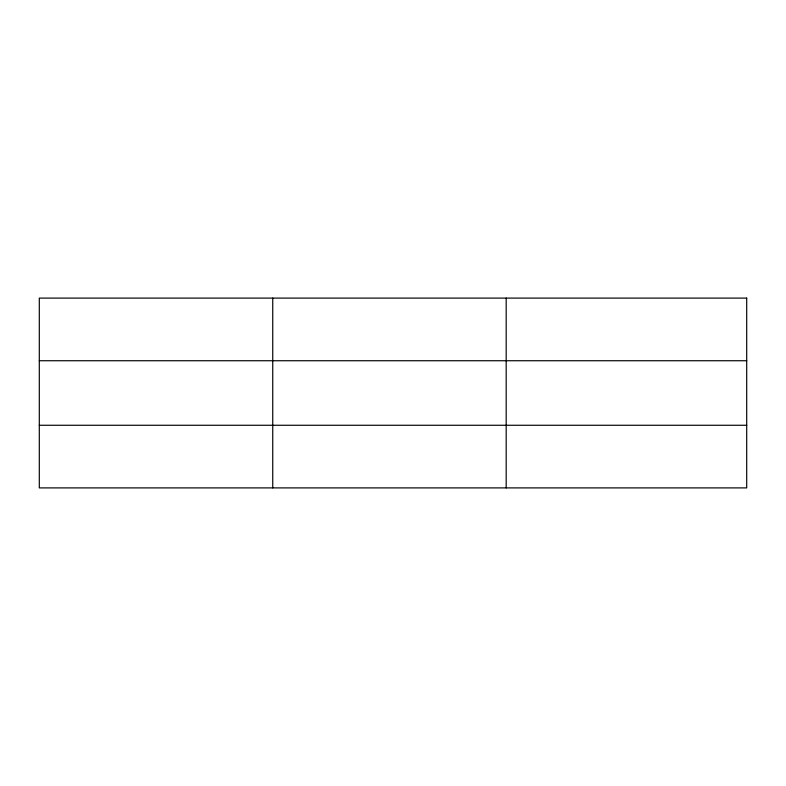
<?xml version="1.0" encoding="UTF-8"?>
<svg xmlns="http://www.w3.org/2000/svg" width="786" height="786" viewBox="0 0 786 786"><rect width="100%" height="100%" fill="white"/><g stroke="black" fill="none" stroke-linecap="round" stroke-linejoin="round"><path stroke-width="1.18" d="M272.742 298.1L272.742 487.9M506.184 298.1L506.184 487.9M39.3 360.735L746.7 360.735M39.3 425.265L746.7 425.265M746.7 298.1L746.7 487.9L39.3 487.9L39.3 298.1L746.7 298.1"/></g></svg>
